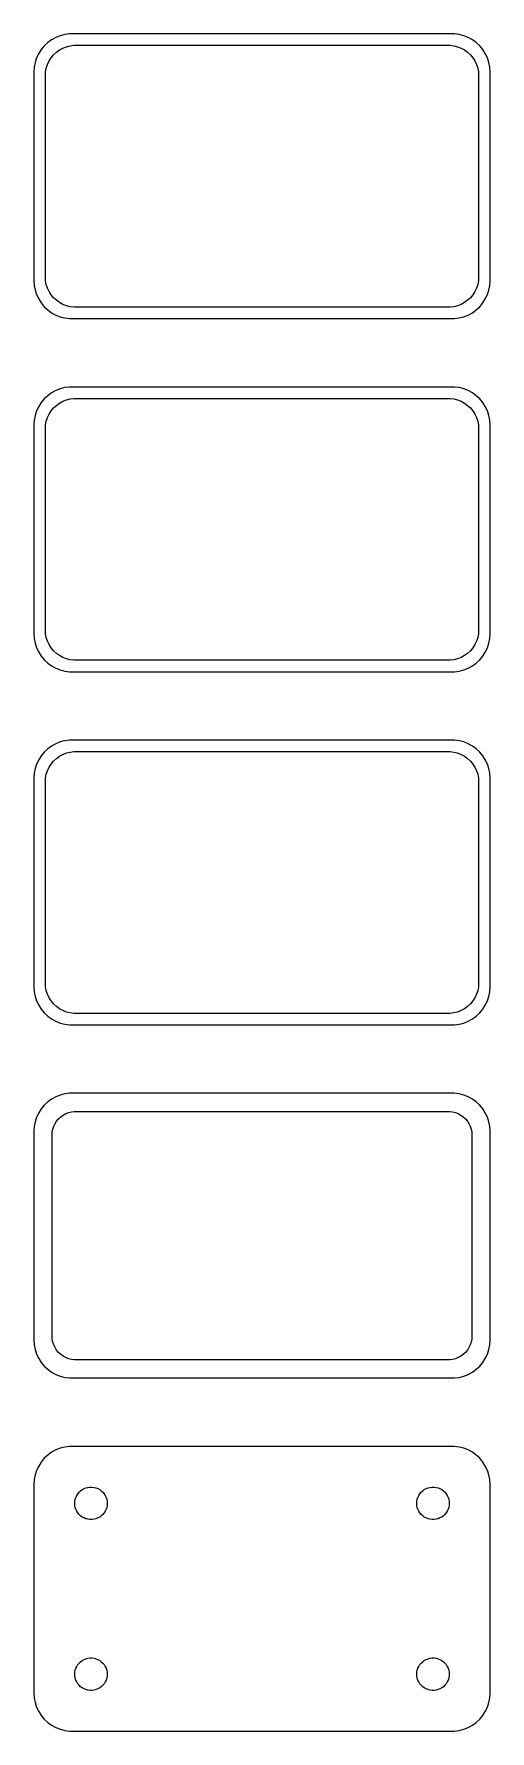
# Model space of a CAD drawing. Header units: metres. Extents: x -30 to 30, y 214 to 437.
import ezdxf

# ---------------------------------------------------------------- set-up
doc = ezdxf.new("R2010")
doc.units = ezdxf.units.M

msp = doc.modelspace()

# ---------------------------------------------------------------- linework, layer by layer
for p, q in [((-28.1871, 436.103), (-28.6448, 435.673)), ((-27.6791, 436.472), (-28.1871, 436.103)), ((-27.1289, 436.774), (-27.6791, 436.472)), ((-26.5451, 437.005), (-27.1289, 436.774)), ((-25.9369, 437.161), (-26.5451, 437.005)), ((-25.3139, 437.24), (-25.9369, 437.161)), ((25.3139, 437.24), (-25.3139, 437.24)), ((25.9369, 437.161), (25.3139, 437.24)), ((26.5451, 437.005), (25.9369, 437.161)), ((27.1289, 436.774), (26.5451, 437.005)), ((27.6791, 436.472), (27.1289, 436.774)), ((28.1871, 436.103), (27.6791, 436.472)), ((28.6448, 435.673), (28.1871, 436.103)), ((-29.6489, 434.091), (-29.8429, 433.493)), ((-29.3815, 434.659), (-29.6489, 434.091)), ((-29.0451, 435.189), (-29.3815, 434.659)), ((-28.6448, 435.673), (-29.0451, 435.189)), ((-28.2191, 433.222), (-28.0052, 433.677)), ((-28.0052, 433.677), (-27.7361, 434.101)), ((-27.7361, 434.101), (-27.4159, 434.488)), ((-27.4159, 434.488), (-27.0497, 434.832)), ((-27.0497, 434.832), (-26.6433, 435.127)), ((-26.6433, 435.127), (-26.2031, 435.369)), ((-26.2031, 435.369), (-25.7361, 435.554)), ((-25.7361, 435.554), (-25.2495, 435.679)), ((-25.2495, 435.679), (-24.7512, 435.742)), ((-24.7512, 435.742), (24.7512, 435.742)), ((24.7512, 435.742), (25.2495, 435.679)), ((25.2495, 435.679), (25.7361, 435.554)), ((25.7361, 435.554), (26.2031, 435.369)), ((26.2031, 435.369), (26.6433, 435.127)), ((26.6433, 435.127), (27.0497, 434.832)), ((27.0497, 434.832), (27.4159, 434.488)), ((27.4159, 434.488), (27.7361, 434.101)), ((27.7361, 434.101), (28.0052, 433.677)), ((28.0052, 433.677), (28.2191, 433.222)), ((29.0451, 435.189), (28.6448, 435.673)), ((29.3815, 434.659), (29.0451, 435.189)), ((29.6489, 434.091), (29.3815, 434.659)), ((29.8429, 433.493), (29.6489, 434.091)), ((-29.9606, 432.877), (-30, 432.25)), ((-30, 432.25), (-30, 404.75)), ((-29.8429, 433.493), (-29.9606, 432.877)), ((-28.5, 431.75), (-28.4684, 432.251)), ((-28.5, 405.25), (-28.5, 431.75)), ((-28.4684, 432.251), (-28.3743, 432.745)), ((-28.3743, 432.745), (-28.2191, 433.222)), ((28.2191, 433.222), (28.3743, 432.745)), ((28.3743, 432.745), (28.4684, 432.251)), ((28.4684, 432.251), (28.5, 431.75)), ((28.5, 431.75), (28.5, 405.25)), ((29.9606, 432.877), (29.8429, 433.493)), ((30, 432.25), (29.9606, 432.877)), ((30, 404.75), (30, 432.25)), ((-30, 404.75), (-29.9606, 404.123)), ((-28.4684, 404.749), (-28.5, 405.25)), ((-28.3743, 404.255), (-28.4684, 404.749)), ((28.4684, 404.749), (28.3743, 404.255)), ((28.5, 405.25), (28.4684, 404.749)), ((29.9606, 404.123), (30, 404.75)), ((-29.9606, 404.123), (-29.8429, 403.507)), ((-29.8429, 403.507), (-29.6489, 402.909)), ((-29.6489, 402.909), (-29.3815, 402.341)), ((-29.3815, 402.341), (-29.0451, 401.811)), ((-28.2191, 403.778), (-28.3743, 404.255)), ((-28.0052, 403.323), (-28.2191, 403.778)), ((-27.7361, 402.899), (-28.0052, 403.323)), ((-27.4159, 402.512), (-27.7361, 402.899)), ((-27.0497, 402.168), (-27.4159, 402.512)), ((27.4159, 402.512), (27.0497, 402.168)), ((27.7361, 402.899), (27.4159, 402.512)), ((28.0052, 403.323), (27.7361, 402.899)), ((28.2191, 403.778), (28.0052, 403.323)), ((28.3743, 404.255), (28.2191, 403.778)), ((29.0451, 401.811), (29.3815, 402.341)), ((29.3815, 402.341), (29.6489, 402.909)), ((29.6489, 402.909), (29.8429, 403.507)), ((29.8429, 403.507), (29.9606, 404.123)), ((-29.0451, 401.811), (-28.6448, 401.327)), ((-28.6448, 401.327), (-28.1871, 400.897)), ((-28.1871, 400.897), (-27.6791, 400.528)), ((-27.6791, 400.528), (-27.1289, 400.226)), ((-27.1289, 400.226), (-26.5451, 399.995)), ((-26.6433, 401.873), (-27.0497, 402.168)), ((-26.2031, 401.631), (-26.6433, 401.873)), ((-25.7361, 401.446), (-26.2031, 401.631)), ((-25.2495, 401.321), (-25.7361, 401.446)), ((-24.7512, 401.258), (-25.2495, 401.321)), ((24.7512, 401.258), (-24.7512, 401.258)), ((25.2495, 401.321), (24.7512, 401.258)), ((25.7361, 401.446), (25.2495, 401.321)), ((26.2031, 401.631), (25.7361, 401.446)), ((26.6433, 401.873), (26.2031, 401.631)), ((26.5451, 399.995), (27.1289, 400.226)), ((27.0497, 402.168), (26.6433, 401.873)), ((27.1289, 400.226), (27.6791, 400.528)), ((27.6791, 400.528), (28.1871, 400.897)), ((28.1871, 400.897), (28.6448, 401.327)), ((28.6448, 401.327), (29.0451, 401.811)), ((-26.5451, 399.995), (-25.9369, 399.839)), ((-25.9369, 399.839), (-25.3139, 399.76)), ((-25.3139, 399.76), (25.3139, 399.76)), ((25.3139, 399.76), (25.9369, 399.839)), ((25.9369, 399.839), (26.5451, 399.995)), ((-28.6448, 389.173), (-29.0451, 388.689)), ((-28.1871, 389.603), (-28.6448, 389.173)), ((-27.6791, 389.972), (-28.1871, 389.603)), ((-27.1289, 390.274), (-27.6791, 389.972)), ((-26.5451, 390.505), (-27.1289, 390.274)), ((-26.6433, 388.627), (-26.2031, 388.869)), ((-25.9369, 390.661), (-26.5451, 390.505)), ((-26.2031, 388.869), (-25.7361, 389.054)), ((-25.3139, 390.74), (-25.9369, 390.661)), ((-25.7361, 389.054), (-25.2495, 389.179)), ((25.3139, 390.74), (-25.3139, 390.74)), ((-25.2495, 389.179), (-24.7512, 389.242)), ((-24.7512, 389.242), (24.7512, 389.242)), ((24.7512, 389.242), (25.2495, 389.179)), ((25.2495, 389.179), (25.7361, 389.054)), ((25.9369, 390.661), (25.3139, 390.74)), ((25.7361, 389.054), (26.2031, 388.869)), ((26.5451, 390.505), (25.9369, 390.661)), ((26.2031, 388.869), (26.6433, 388.627)), ((27.1289, 390.274), (26.5451, 390.505)), ((27.6791, 389.972), (27.1289, 390.274)), ((28.1871, 389.603), (27.6791, 389.972)), ((28.6448, 389.173), (28.1871, 389.603)), ((29.0451, 388.689), (28.6448, 389.173)), ((-29.8429, 386.993), (-29.9606, 386.377)), ((-29.6489, 387.591), (-29.8429, 386.993)), ((-29.3815, 388.159), (-29.6489, 387.591)), ((-29.0451, 388.689), (-29.3815, 388.159)), ((-28.3743, 386.245), (-28.2191, 386.722)), ((-28.2191, 386.722), (-28.0052, 387.177)), ((-28.0052, 387.177), (-27.7361, 387.601)), ((-27.7361, 387.601), (-27.4159, 387.988)), ((-27.4159, 387.988), (-27.0497, 388.332)), ((-27.0497, 388.332), (-26.6433, 388.627)), ((26.6433, 388.627), (27.0497, 388.332)), ((27.0497, 388.332), (27.4159, 387.988)), ((27.4159, 387.988), (27.7361, 387.601)), ((27.7361, 387.601), (28.0052, 387.177)), ((28.0052, 387.177), (28.2191, 386.722)), ((28.2191, 386.722), (28.3743, 386.245)), ((29.3815, 388.159), (29.0451, 388.689)), ((29.6489, 387.591), (29.3815, 388.159)), ((29.8429, 386.993), (29.6489, 387.591)), ((29.9606, 386.377), (29.8429, 386.993)), ((-29.9606, 386.377), (-30, 385.75)), ((-30, 385.75), (-30, 358.25)), ((-28.5, 385.25), (-28.4684, 385.751)), ((-28.5, 358.75), (-28.5, 385.25)), ((-28.4684, 385.751), (-28.3743, 386.245)), ((28.3743, 386.245), (28.4684, 385.751)), ((28.4684, 385.751), (28.5, 385.25)), ((28.5, 385.25), (28.5, 358.75)), ((30, 385.75), (29.9606, 386.377)), ((30, 358.25), (30, 385.75)), ((-30, 358.25), (-29.9606, 357.623)), ((-29.9606, 357.623), (-29.8429, 357.007)), ((-28.4684, 358.249), (-28.5, 358.75)), ((-28.3743, 357.755), (-28.4684, 358.249)), ((-28.2191, 357.278), (-28.3743, 357.755)), ((28.3743, 357.755), (28.2191, 357.278)), ((28.4684, 358.249), (28.3743, 357.755)), ((28.5, 358.75), (28.4684, 358.249)), ((29.8429, 357.007), (29.9606, 357.623)), ((29.9606, 357.623), (30, 358.25)), ((-29.8429, 357.007), (-29.6489, 356.409)), ((-29.6489, 356.409), (-29.3815, 355.841)), ((-29.3815, 355.841), (-29.0451, 355.311)), ((-28.0052, 356.823), (-28.2191, 357.278)), ((-27.7361, 356.399), (-28.0052, 356.823)), ((-27.4159, 356.012), (-27.7361, 356.399)), ((-27.0497, 355.668), (-27.4159, 356.012)), ((-26.6433, 355.373), (-27.0497, 355.668)), ((-26.2031, 355.131), (-26.6433, 355.373)), ((26.6433, 355.373), (26.2031, 355.131)), ((27.0497, 355.668), (26.6433, 355.373)), ((27.4159, 356.012), (27.0497, 355.668)), ((27.7361, 356.399), (27.4159, 356.012)), ((28.0052, 356.823), (27.7361, 356.399)), ((28.2191, 357.278), (28.0052, 356.823)), ((29.0451, 355.311), (29.3815, 355.841)), ((29.3815, 355.841), (29.6489, 356.409)), ((29.6489, 356.409), (29.8429, 357.007)), ((-29.0451, 355.311), (-28.6448, 354.827)), ((-28.6448, 354.827), (-28.1871, 354.397)), ((-28.1871, 354.397), (-27.6791, 354.028)), ((-27.6791, 354.028), (-27.1289, 353.726)), ((-27.1289, 353.726), (-26.5451, 353.495)), ((-26.5451, 353.495), (-25.9369, 353.339)), ((-25.7361, 354.946), (-26.2031, 355.131)), ((-25.9369, 353.339), (-25.3139, 353.26)), ((-25.2495, 354.821), (-25.7361, 354.946)), ((-25.3139, 353.26), (25.3139, 353.26)), ((-24.7512, 354.758), (-25.2495, 354.821)), ((24.7512, 354.758), (-24.7512, 354.758)), ((25.2495, 354.821), (24.7512, 354.758)), ((25.7361, 354.946), (25.2495, 354.821)), ((25.3139, 353.26), (25.9369, 353.339)), ((26.2031, 355.131), (25.7361, 354.946)), ((25.9369, 353.339), (26.5451, 353.495)), ((26.5451, 353.495), (27.1289, 353.726)), ((27.1289, 353.726), (27.6791, 354.028)), ((27.6791, 354.028), (28.1871, 354.397)), ((28.1871, 354.397), (28.6448, 354.827)), ((28.6448, 354.827), (29.0451, 355.311)), ((-25.9369, 344.161), (-26.5451, 344.005)), ((-25.3139, 344.24), (-25.9369, 344.161)), ((25.3139, 344.24), (-25.3139, 344.24)), ((25.9369, 344.161), (25.3139, 344.24)), ((26.5451, 344.005), (25.9369, 344.161)), ((-29.0451, 342.189), (-29.3815, 341.659)), ((-28.6448, 342.673), (-29.0451, 342.189)), ((-28.1871, 343.103), (-28.6448, 342.673)), ((-27.6791, 343.472), (-28.1871, 343.103)), ((-27.1289, 343.774), (-27.6791, 343.472)), ((-26.5451, 344.005), (-27.1289, 343.774)), ((-27.0497, 341.832), (-26.6433, 342.127)), ((-26.6433, 342.127), (-26.2031, 342.369)), ((-26.2031, 342.369), (-25.7361, 342.554)), ((-25.7361, 342.554), (-25.2495, 342.679)), ((-25.2495, 342.679), (-24.7512, 342.742)), ((-24.7512, 342.742), (24.7512, 342.742)), ((24.7512, 342.742), (25.2495, 342.679)), ((25.2495, 342.679), (25.7361, 342.554)), ((25.7361, 342.554), (26.2031, 342.369)), ((26.2031, 342.369), (26.6433, 342.127)), ((27.1289, 343.774), (26.5451, 344.005)), ((26.6433, 342.127), (27.0497, 341.832)), ((27.6791, 343.472), (27.1289, 343.774)), ((28.1871, 343.103), (27.6791, 343.472)), ((28.6448, 342.673), (28.1871, 343.103)), ((29.0451, 342.189), (28.6448, 342.673)), ((29.3815, 341.659), (29.0451, 342.189)), ((-29.9606, 339.877), (-30, 339.25)), ((-29.8429, 340.493), (-29.9606, 339.877)), ((-29.6489, 341.091), (-29.8429, 340.493)), ((-29.3815, 341.659), (-29.6489, 341.091)), ((-28.4684, 339.251), (-28.3743, 339.745)), ((-28.3743, 339.745), (-28.2191, 340.222)), ((-28.2191, 340.222), (-28.0052, 340.677)), ((-28.0052, 340.677), (-27.7361, 341.101)), ((-27.7361, 341.101), (-27.4159, 341.488)), ((-27.4159, 341.488), (-27.0497, 341.832)), ((27.0497, 341.832), (27.4159, 341.488)), ((27.4159, 341.488), (27.7361, 341.101)), ((27.7361, 341.101), (28.0052, 340.677)), ((28.0052, 340.677), (28.2191, 340.222)), ((28.2191, 340.222), (28.3743, 339.745)), ((28.3743, 339.745), (28.4684, 339.251)), ((29.6489, 341.091), (29.3815, 341.659)), ((29.8429, 340.493), (29.6489, 341.091)), ((29.9606, 339.877), (29.8429, 340.493)), ((30, 339.25), (29.9606, 339.877)), ((-30, 339.25), (-30, 311.75)), ((-28.5, 338.75), (-28.4684, 339.251)), ((-28.5, 312.25), (-28.5, 338.75)), ((28.4684, 339.251), (28.5, 338.75)), ((28.5, 338.75), (28.5, 312.25)), ((30, 311.75), (30, 339.25)), ((-30, 311.75), (-29.9606, 311.123)), ((-29.9606, 311.123), (-29.8429, 310.507)), ((-28.4684, 311.749), (-28.5, 312.25)), ((-28.3743, 311.255), (-28.4684, 311.749)), ((-28.2191, 310.778), (-28.3743, 311.255)), ((-28.0052, 310.323), (-28.2191, 310.778)), ((28.2191, 310.778), (28.0052, 310.323)), ((28.3743, 311.255), (28.2191, 310.778)), ((28.4684, 311.749), (28.3743, 311.255)), ((28.5, 312.25), (28.4684, 311.749)), ((29.8429, 310.507), (29.9606, 311.123)), ((29.9606, 311.123), (30, 311.75)), ((-29.8429, 310.507), (-29.6489, 309.909)), ((-29.6489, 309.909), (-29.3815, 309.341)), ((-29.3815, 309.341), (-29.0451, 308.811)), ((-29.0451, 308.811), (-28.6448, 308.327)), ((-27.7361, 309.899), (-28.0052, 310.323)), ((-27.4159, 309.512), (-27.7361, 309.899)), ((-27.0497, 309.168), (-27.4159, 309.512)), ((-26.6433, 308.873), (-27.0497, 309.168)), ((-26.2031, 308.631), (-26.6433, 308.873)), ((-25.7361, 308.446), (-26.2031, 308.631)), ((-25.2495, 308.321), (-25.7361, 308.446)), ((25.7361, 308.446), (25.2495, 308.321)), ((26.2031, 308.631), (25.7361, 308.446)), ((26.6433, 308.873), (26.2031, 308.631)), ((27.0497, 309.168), (26.6433, 308.873)), ((27.4159, 309.512), (27.0497, 309.168)), ((27.7361, 309.899), (27.4159, 309.512)), ((28.0052, 310.323), (27.7361, 309.899)), ((28.6448, 308.327), (29.0451, 308.811)), ((29.0451, 308.811), (29.3815, 309.341)), ((29.3815, 309.341), (29.6489, 309.909)), ((29.6489, 309.909), (29.8429, 310.507)), ((-28.6448, 308.327), (-28.1871, 307.897)), ((-28.1871, 307.897), (-27.6791, 307.528)), ((-27.6791, 307.528), (-27.1289, 307.226)), ((-27.1289, 307.226), (-26.5451, 306.995)), ((-26.5451, 306.995), (-25.9369, 306.839)), ((-25.9369, 306.839), (-25.3139, 306.76)), ((-25.3139, 306.76), (25.3139, 306.76)), ((-24.7512, 308.258), (-25.2495, 308.321)), ((24.7512, 308.258), (-24.7512, 308.258)), ((25.2495, 308.321), (24.7512, 308.258)), ((25.3139, 306.76), (25.9369, 306.839)), ((25.9369, 306.839), (26.5451, 306.995)), ((26.5451, 306.995), (27.1289, 307.226)), ((27.1289, 307.226), (27.6791, 307.528)), ((27.6791, 307.528), (28.1871, 307.897)), ((28.1871, 307.897), (28.6448, 308.327)), ((-27.1289, 297.274), (-27.6791, 296.972)), ((-26.5451, 297.505), (-27.1289, 297.274)), ((-25.9369, 297.661), (-26.5451, 297.505)), ((-25.3139, 297.74), (-25.9369, 297.661)), ((25.3139, 297.74), (-25.3139, 297.74)), ((25.9369, 297.661), (25.3139, 297.74)), ((26.5451, 297.505), (25.9369, 297.661)), ((27.1289, 297.274), (26.5451, 297.505)), ((27.6791, 296.972), (27.1289, 297.274)), ((-29.3815, 295.159), (-29.6489, 294.591)), ((-29.0451, 295.689), (-29.3815, 295.159)), ((-28.6448, 296.173), (-29.0451, 295.689)), ((-28.1871, 296.603), (-28.6448, 296.173)), ((-27.6791, 296.972), (-28.1871, 296.603)), ((-26.168, 294.878), (-25.8254, 295.067)), ((-25.8254, 295.067), (-25.4619, 295.211)), ((-25.4619, 295.211), (-25.0833, 295.308)), ((-25.0833, 295.308), (-24.6954, 295.357)), ((-24.6954, 295.357), (24.6954, 295.357)), ((24.6954, 295.357), (25.0833, 295.308)), ((25.0833, 295.308), (25.4619, 295.211)), ((25.4619, 295.211), (25.8254, 295.067)), ((25.8254, 295.067), (26.168, 294.878)), ((28.1871, 296.603), (27.6791, 296.972)), ((28.6448, 296.173), (28.1871, 296.603)), ((29.0451, 295.689), (28.6448, 296.173)), ((29.3815, 295.159), (29.0451, 295.689)), ((29.6489, 294.591), (29.3815, 295.159)), ((-29.9606, 293.377), (-30, 292.75)), ((-29.8429, 293.993), (-29.9606, 293.377)), ((-29.6489, 294.591), (-29.8429, 293.993)), ((-27.5884, 292.64), (-27.5151, 293.024)), ((-27.5151, 293.024), (-27.3943, 293.396)), ((-27.3943, 293.396), (-27.2279, 293.75)), ((-27.2279, 293.75), (-27.0184, 294.08)), ((-27.0184, 294.08), (-26.7692, 294.381)), ((-26.7692, 294.381), (-26.4842, 294.649)), ((-26.4842, 294.649), (-26.168, 294.878)), ((26.168, 294.878), (26.4842, 294.649)), ((26.4842, 294.649), (26.7692, 294.381)), ((26.7692, 294.381), (27.0184, 294.08)), ((27.0184, 294.08), (27.2279, 293.75)), ((27.2279, 293.75), (27.3943, 293.396)), ((27.3943, 293.396), (27.5151, 293.024)), ((27.5151, 293.024), (27.5884, 292.64)), ((29.8429, 293.993), (29.6489, 294.591)), ((29.9606, 293.377), (29.8429, 293.993)), ((30, 292.75), (29.9606, 293.377)), ((-30, 292.75), (-30, 265.25)), ((-27.6129, 292.25), (-27.5884, 292.64)), ((-27.6129, 265.75), (-27.6129, 292.25)), ((27.5884, 292.64), (27.6129, 292.25)), ((27.6129, 292.25), (27.6129, 265.75)), ((30, 265.25), (30, 292.75)), ((-30, 265.25), (-29.9606, 264.623)), ((-29.9606, 264.623), (-29.8429, 264.007)), ((-29.8429, 264.007), (-29.6489, 263.409)), ((-27.5884, 265.36), (-27.6129, 265.75)), ((-27.5151, 264.976), (-27.5884, 265.36)), ((-27.3943, 264.604), (-27.5151, 264.976)), ((-27.2279, 264.25), (-27.3943, 264.604)), ((-27.0184, 263.92), (-27.2279, 264.25)), ((-26.7692, 263.619), (-27.0184, 263.92)), ((27.0184, 263.92), (26.7692, 263.619)), ((27.2279, 264.25), (27.0184, 263.92)), ((27.3943, 264.604), (27.2279, 264.25)), ((27.5151, 264.976), (27.3943, 264.604)), ((27.5884, 265.36), (27.5151, 264.976)), ((27.6129, 265.75), (27.5884, 265.36)), ((29.6489, 263.409), (29.8429, 264.007)), ((29.8429, 264.007), (29.9606, 264.623)), ((29.9606, 264.623), (30, 265.25)), ((-29.6489, 263.409), (-29.3815, 262.841)), ((-29.3815, 262.841), (-29.0451, 262.311)), ((-29.0451, 262.311), (-28.6448, 261.827)), ((-28.6448, 261.827), (-28.1871, 261.397)), ((-26.4842, 263.351), (-26.7692, 263.619)), ((-26.168, 263.122), (-26.4842, 263.351)), ((-25.8254, 262.933), (-26.168, 263.122)), ((-25.4619, 262.789), (-25.8254, 262.933)), ((-25.0833, 262.692), (-25.4619, 262.789)), ((-24.6954, 262.643), (-25.0833, 262.692)), ((24.6954, 262.643), (-24.6954, 262.643)), ((25.0833, 262.692), (24.6954, 262.643)), ((25.4619, 262.789), (25.0833, 262.692)), ((25.8254, 262.933), (25.4619, 262.789)), ((26.168, 263.122), (25.8254, 262.933)), ((26.4842, 263.351), (26.168, 263.122)), ((26.7692, 263.619), (26.4842, 263.351)), ((28.1871, 261.397), (28.6448, 261.827)), ((28.6448, 261.827), (29.0451, 262.311)), ((29.0451, 262.311), (29.3815, 262.841)), ((29.3815, 262.841), (29.6489, 263.409)), ((-28.1871, 261.397), (-27.6791, 261.028)), ((-27.6791, 261.028), (-27.1289, 260.726)), ((-27.1289, 260.726), (-26.5451, 260.495)), ((-26.5451, 260.495), (-25.9369, 260.339)), ((-25.9369, 260.339), (-25.3139, 260.26)), ((-25.3139, 260.26), (25.3139, 260.26)), ((25.3139, 260.26), (25.9369, 260.339)), ((25.9369, 260.339), (26.5451, 260.495)), ((26.5451, 260.495), (27.1289, 260.726)), ((27.1289, 260.726), (27.6791, 261.028)), ((27.6791, 261.028), (28.1871, 261.397)), ((-27.6791, 250.472), (-28.1871, 250.103)), ((-27.1289, 250.774), (-27.6791, 250.472)), ((-26.5451, 251.005), (-27.1289, 250.774)), ((-25.9369, 251.161), (-26.5451, 251.005)), ((-25.3139, 251.24), (-25.9369, 251.161)), ((25.3139, 251.24), (-25.3139, 251.24)), ((25.9369, 251.161), (25.3139, 251.24)), ((26.5451, 251.005), (25.9369, 251.161)), ((27.1289, 250.774), (26.5451, 251.005)), ((27.6791, 250.472), (27.1289, 250.774)), ((28.1871, 250.103), (27.6791, 250.472)), ((-29.6489, 248.091), (-29.8429, 247.493)), ((-29.3815, 248.659), (-29.6489, 248.091)), ((-29.0451, 249.189), (-29.3815, 248.659)), ((-28.6448, 249.673), (-29.0451, 249.189)), ((-28.1871, 250.103), (-28.6448, 249.673)), ((28.6448, 249.673), (28.1871, 250.103)), ((29.0451, 249.189), (28.6448, 249.673)), ((29.3815, 248.659), (29.0451, 249.189)), ((29.6489, 248.091), (29.3815, 248.659)), ((29.8429, 247.493), (29.6489, 248.091)), ((-29.9606, 246.877), (-30, 246.25)), ((-30, 246.25), (-30, 218.75)), ((-29.8429, 247.493), (-29.9606, 246.877)), ((-23.1598, 245.781), (-22.9001, 245.847)), ((-22.9001, 245.847), (-22.6341, 245.881)), ((-22.6341, 245.881), (-22.3659, 245.881)), ((-22.3659, 245.881), (-22.0999, 245.847)), ((-22.0999, 245.847), (-21.8401, 245.781)), ((21.8401, 245.781), (22.0999, 245.847)), ((22.0999, 245.847), (22.3659, 245.881)), ((22.3659, 245.881), (22.6341, 245.881)), ((22.6341, 245.881), (22.9001, 245.847)), ((22.9001, 245.847), (23.1598, 245.781)), ((29.9606, 246.877), (29.8429, 247.493)), ((30, 246.25), (29.9606, 246.877)), ((30, 218.75), (30, 246.25)), ((-24.6353, 243.75), (-24.6185, 244.018)), ((-24.6185, 243.482), (-24.6353, 243.75)), ((-24.6185, 244.018), (-24.5682, 244.281)), ((-24.5682, 244.281), (-24.4853, 244.536)), ((-24.4853, 244.536), (-24.3712, 244.779)), ((-24.3712, 244.779), (-24.2275, 245.005)), ((-24.2275, 245.005), (-24.0565, 245.212)), ((-24.0565, 245.212), (-23.8611, 245.395)), ((-23.8611, 245.395), (-23.6441, 245.553)), ((-23.6441, 245.553), (-23.4091, 245.682)), ((-23.4091, 245.682), (-23.1598, 245.781)), ((-21.8401, 245.781), (-21.5908, 245.682)), ((-21.5908, 245.682), (-21.3559, 245.553)), ((-21.3559, 245.553), (-21.1389, 245.395)), ((-21.1389, 245.395), (-20.9434, 245.212)), ((-20.9434, 245.212), (-20.7725, 245.005)), ((-20.7725, 245.005), (-20.6288, 244.779)), ((-20.6288, 244.779), (-20.5146, 244.536)), ((-20.5146, 244.536), (-20.4318, 244.281)), ((-20.4318, 244.281), (-20.3815, 244.018)), ((-20.3815, 244.018), (-20.3647, 243.75)), ((-20.3647, 243.75), (-20.3815, 243.482)), ((20.3647, 243.75), (20.3815, 244.018)), ((20.3815, 243.482), (20.3647, 243.75)), ((20.3815, 244.018), (20.4318, 244.281)), ((20.4318, 244.281), (20.5146, 244.536)), ((20.5146, 244.536), (20.6288, 244.779)), ((20.6288, 244.779), (20.7725, 245.005)), ((20.7725, 245.005), (20.9434, 245.212)), ((20.9434, 245.212), (21.1389, 245.395)), ((21.1389, 245.395), (21.3559, 245.553)), ((21.3559, 245.553), (21.5908, 245.682)), ((21.5908, 245.682), (21.8401, 245.781)), ((23.1598, 245.781), (23.4091, 245.682)), ((23.4091, 245.682), (23.6441, 245.553)), ((23.6441, 245.553), (23.8611, 245.395)), ((23.8611, 245.395), (24.0565, 245.212)), ((24.0565, 245.212), (24.2275, 245.005)), ((24.2275, 245.005), (24.3712, 244.779)), ((24.3712, 244.779), (24.4853, 244.536)), ((24.4853, 244.536), (24.5682, 244.281)), ((24.5682, 244.281), (24.6185, 244.018)), ((24.6185, 244.018), (24.6353, 243.75)), ((24.6353, 243.75), (24.6185, 243.482)), ((-24.5682, 243.219), (-24.6185, 243.482)), ((-24.4853, 242.964), (-24.5682, 243.219)), ((-24.3712, 242.721), (-24.4853, 242.964)), ((-24.2275, 242.495), (-24.3712, 242.721)), ((-24.0565, 242.288), (-24.2275, 242.495)), ((-23.8611, 242.105), (-24.0565, 242.288)), ((-23.6441, 241.947), (-23.8611, 242.105)), ((-23.4091, 241.818), (-23.6441, 241.947)), ((-23.1598, 241.719), (-23.4091, 241.818)), ((-22.9001, 241.653), (-23.1598, 241.719)), ((-22.6341, 241.619), (-22.9001, 241.653)), ((-22.3659, 241.619), (-22.6341, 241.619)), ((-22.0999, 241.653), (-22.3659, 241.619)), ((-21.8401, 241.719), (-22.0999, 241.653)), ((-21.5908, 241.818), (-21.8401, 241.719)), ((-21.3559, 241.947), (-21.5908, 241.818)), ((-21.1389, 242.105), (-21.3559, 241.947)), ((-20.9434, 242.288), (-21.1389, 242.105)), ((-20.7725, 242.495), (-20.9434, 242.288)), ((-20.6288, 242.721), (-20.7725, 242.495)), ((-20.5146, 242.964), (-20.6288, 242.721)), ((-20.4318, 243.219), (-20.5146, 242.964)), ((-20.3815, 243.482), (-20.4318, 243.219)), ((20.4318, 243.219), (20.3815, 243.482)), ((20.5146, 242.964), (20.4318, 243.219)), ((20.6288, 242.721), (20.5146, 242.964)), ((20.7725, 242.495), (20.6288, 242.721)), ((20.9434, 242.288), (20.7725, 242.495)), ((21.1389, 242.105), (20.9434, 242.288)), ((21.3559, 241.947), (21.1389, 242.105)), ((21.5908, 241.818), (21.3559, 241.947)), ((21.8401, 241.719), (21.5908, 241.818)), ((22.0999, 241.653), (21.8401, 241.719)), ((22.3659, 241.619), (22.0999, 241.653)), ((22.6341, 241.619), (22.3659, 241.619)), ((22.9001, 241.653), (22.6341, 241.619)), ((23.1598, 241.719), (22.9001, 241.653)), ((23.4091, 241.818), (23.1598, 241.719)), ((23.6441, 241.947), (23.4091, 241.818)), ((23.8611, 242.105), (23.6441, 241.947)), ((24.0565, 242.288), (23.8611, 242.105)), ((24.2275, 242.495), (24.0565, 242.288)), ((24.3712, 242.721), (24.2275, 242.495)), ((24.4853, 242.964), (24.3712, 242.721)), ((24.5682, 243.219), (24.4853, 242.964)), ((24.6185, 243.482), (24.5682, 243.219)), ((-24.6353, 221.25), (-24.6185, 221.518)), ((-24.6185, 220.982), (-24.6353, 221.25)), ((-24.6185, 221.518), (-24.5682, 221.781)), ((-24.5682, 221.781), (-24.4853, 222.036)), ((-24.4853, 222.036), (-24.3712, 222.279)), ((-24.3712, 222.279), (-24.2275, 222.505)), ((-24.2275, 222.505), (-24.0565, 222.712)), ((-24.0565, 222.712), (-23.8611, 222.895)), ((-23.8611, 222.895), (-23.6441, 223.053)), ((-23.6441, 223.053), (-23.4091, 223.182)), ((-23.4091, 223.182), (-23.1598, 223.281)), ((-23.1598, 223.281), (-22.9001, 223.347)), ((-22.9001, 223.347), (-22.6341, 223.381)), ((-22.6341, 223.381), (-22.3659, 223.381)), ((-22.3659, 223.381), (-22.0999, 223.347)), ((-22.0999, 223.347), (-21.8401, 223.281)), ((-21.8401, 223.281), (-21.5908, 223.182)), ((-21.5908, 223.182), (-21.3559, 223.053)), ((-21.3559, 223.053), (-21.1389, 222.895)), ((-21.1389, 222.895), (-20.9434, 222.712)), ((-20.9434, 222.712), (-20.7725, 222.505)), ((-20.7725, 222.505), (-20.6288, 222.279)), ((-20.6288, 222.279), (-20.5146, 222.036)), ((-20.5146, 222.036), (-20.4318, 221.781)), ((-20.4318, 221.781), (-20.3815, 221.518)), ((-20.3815, 221.518), (-20.3647, 221.25)), ((-20.3647, 221.25), (-20.3815, 220.982)), ((20.3647, 221.25), (20.3815, 221.518)), ((20.3815, 220.982), (20.3647, 221.25)), ((20.3815, 221.518), (20.4318, 221.781)), ((20.4318, 221.781), (20.5146, 222.036)), ((20.5146, 222.036), (20.6288, 222.279)), ((20.6288, 222.279), (20.7725, 222.505)), ((20.7725, 222.505), (20.9434, 222.712)), ((20.9434, 222.712), (21.1389, 222.895)), ((21.1389, 222.895), (21.3559, 223.053)), ((21.3559, 223.053), (21.5908, 223.182)), ((21.5908, 223.182), (21.8401, 223.281)), ((21.8401, 223.281), (22.0999, 223.347)), ((22.0999, 223.347), (22.3659, 223.381)), ((22.3659, 223.381), (22.6341, 223.381)), ((22.6341, 223.381), (22.9001, 223.347)), ((22.9001, 223.347), (23.1598, 223.281)), ((23.1598, 223.281), (23.4091, 223.182)), ((23.4091, 223.182), (23.6441, 223.053)), ((23.6441, 223.053), (23.8611, 222.895)), ((23.8611, 222.895), (24.0565, 222.712)), ((24.0565, 222.712), (24.2275, 222.505)), ((24.2275, 222.505), (24.3712, 222.279)), ((24.3712, 222.279), (24.4853, 222.036)), ((24.4853, 222.036), (24.5682, 221.781)), ((24.5682, 221.781), (24.6185, 221.518)), ((24.6185, 221.518), (24.6353, 221.25)), ((24.6353, 221.25), (24.6185, 220.982)), ((-24.5682, 220.719), (-24.6185, 220.982)), ((-24.4853, 220.464), (-24.5682, 220.719)), ((-24.3712, 220.221), (-24.4853, 220.464)), ((-24.2275, 219.995), (-24.3712, 220.221)), ((-24.0565, 219.788), (-24.2275, 219.995)), ((-23.8611, 219.605), (-24.0565, 219.788)), ((-23.6441, 219.447), (-23.8611, 219.605)), ((-23.4091, 219.318), (-23.6441, 219.447)), ((-23.1598, 219.219), (-23.4091, 219.318)), ((-22.9001, 219.153), (-23.1598, 219.219)), ((-22.6341, 219.119), (-22.9001, 219.153)), ((-22.3659, 219.119), (-22.6341, 219.119)), ((-22.0999, 219.153), (-22.3659, 219.119)), ((-21.8401, 219.219), (-22.0999, 219.153)), ((-21.5908, 219.318), (-21.8401, 219.219)), ((-21.3559, 219.447), (-21.5908, 219.318)), ((-21.1389, 219.605), (-21.3559, 219.447)), ((-20.9434, 219.788), (-21.1389, 219.605)), ((-20.7725, 219.995), (-20.9434, 219.788)), ((-20.6288, 220.221), (-20.7725, 219.995)), ((-20.5146, 220.464), (-20.6288, 220.221)), ((-20.4318, 220.719), (-20.5146, 220.464)), ((-20.3815, 220.982), (-20.4318, 220.719)), ((20.4318, 220.719), (20.3815, 220.982)), ((20.5146, 220.464), (20.4318, 220.719)), ((20.6288, 220.221), (20.5146, 220.464)), ((20.7725, 219.995), (20.6288, 220.221)), ((20.9434, 219.788), (20.7725, 219.995)), ((21.1389, 219.605), (20.9434, 219.788)), ((21.3559, 219.447), (21.1389, 219.605)), ((21.5908, 219.318), (21.3559, 219.447)), ((21.8401, 219.219), (21.5908, 219.318)), ((22.0999, 219.153), (21.8401, 219.219)), ((22.3659, 219.119), (22.0999, 219.153)), ((22.6341, 219.119), (22.3659, 219.119)), ((22.9001, 219.153), (22.6341, 219.119)), ((23.1598, 219.219), (22.9001, 219.153)), ((23.4091, 219.318), (23.1598, 219.219)), ((23.6441, 219.447), (23.4091, 219.318)), ((23.8611, 219.605), (23.6441, 219.447)), ((24.0565, 219.788), (23.8611, 219.605)), ((24.2275, 219.995), (24.0565, 219.788)), ((24.3712, 220.221), (24.2275, 219.995)), ((24.4853, 220.464), (24.3712, 220.221)), ((24.5682, 220.719), (24.4853, 220.464)), ((24.6185, 220.982), (24.5682, 220.719)), ((-30, 218.75), (-29.9606, 218.123)), ((-29.9606, 218.123), (-29.8429, 217.507)), ((-29.8429, 217.507), (-29.6489, 216.909)), ((-29.6489, 216.909), (-29.3815, 216.341)), ((29.3815, 216.341), (29.6489, 216.909)), ((29.6489, 216.909), (29.8429, 217.507)), ((29.8429, 217.507), (29.9606, 218.123)), ((29.9606, 218.123), (30, 218.75)), ((-29.3815, 216.341), (-29.0451, 215.811)), ((-29.0451, 215.811), (-28.6448, 215.327)), ((-28.6448, 215.327), (-28.1871, 214.897)), ((-28.1871, 214.897), (-27.6791, 214.528)), ((27.6791, 214.528), (28.1871, 214.897)), ((28.1871, 214.897), (28.6448, 215.327)), ((28.6448, 215.327), (29.0451, 215.811)), ((29.0451, 215.811), (29.3815, 216.341)), ((-27.6791, 214.528), (-27.1289, 214.226)), ((-27.1289, 214.226), (-26.5451, 213.995)), ((-26.5451, 213.995), (-25.9369, 213.839)), ((-25.9369, 213.839), (-25.3139, 213.76)), ((-25.3139, 213.76), (25.3139, 213.76)), ((25.3139, 213.76), (25.9369, 213.839)), ((25.9369, 213.839), (26.5451, 213.995)), ((26.5451, 213.995), (27.1289, 214.226)), ((27.1289, 214.226), (27.6791, 214.528))]:
    msp.add_line(p, q)

doc.saveas('drawing.dxf')
